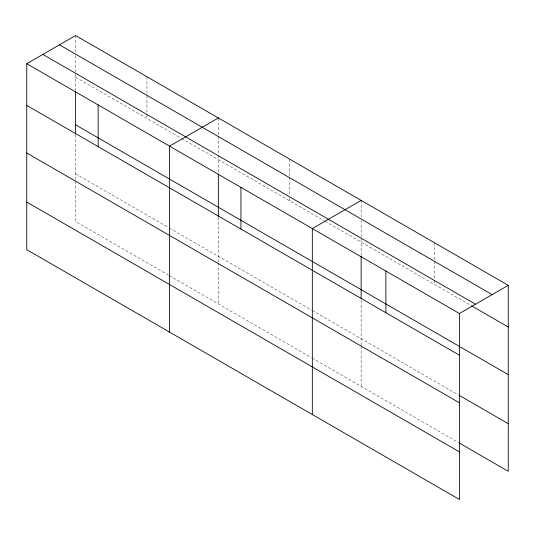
<?xml version="1.0" encoding="UTF-8"?>
<svg xmlns="http://www.w3.org/2000/svg" width="535" height="535" viewBox="0 0 535 535"><rect width="100%" height="100%" fill="white"/><g stroke="black" fill="none" stroke-linecap="round" stroke-linejoin="round"><path stroke-width="0.4" stroke-dasharray="2.67 2.01" d="M218.354 172.17L218.354 155.471M361.138 255.442L361.138 237.908M75.569 77.207L180.85 137.99M181.572 138.404L324.357 220.841M325.079 221.263L470.753 305.365M75.569 173.868L168.592 227.576M169.314 227.997L311.377 310.012M312.099 310.434L458.488 394.95M168.592 275.191L75.569 221.483L75.569 180.549M169.314 275.605L311.377 357.627M312.099 358.042L458.488 442.559M434.694 242.87L434.694 260.371M434.694 261.207L434.694 279.544M434.694 280.38L434.694 284.546M361.138 200.404L361.138 217.07M361.138 220.407L361.138 237.079M361.138 300.496L361.138 345.423M361.138 346.259L361.138 386.35M289.743 159.183L289.743 176.69M289.743 177.52L289.743 195.028M289.743 198.358L289.743 200.859M218.354 117.968L218.354 135.469M218.354 136.305L218.354 154.642M218.354 217.23L218.354 262.15M218.354 262.986L218.354 303.913M146.958 76.746L146.958 113.42M146.958 114.256L146.958 118.422M75.569 35.531L75.569 52.196M75.569 55.533L75.569 90.569M75.569 134.793L75.569 179.713"/><path stroke-width="0.8" d="M218.354 173.842L218.354 216.401M361.138 256.278L361.138 298.831M26.75 63.712L459.431 313.517L459.431 499.469L26.75 249.664L26.75 63.712L75.569 35.531L508.25 285.336L508.25 471.288L459.211 442.973M218.354 117.968L169.535 146.149L169.535 332.101M361.138 200.404L312.32 228.585L312.32 414.538M459.431 313.517L508.25 285.336M59.459 44.826L492.14 294.638M42.86 54.409L475.541 304.221M471.469 305.779L508.25 327.012M75.569 124.815L508.25 374.62M26.75 105.388L459.431 355.193M459.211 395.365L508.25 423.68M26.75 152.997L459.431 402.808M26.75 202.056L459.431 451.861M385.875 271.051L385.875 312.728M240.931 187.37L240.931 229.04M98.146 104.934L98.146 146.61M75.569 91.405L75.569 133.964"/></g></svg>
